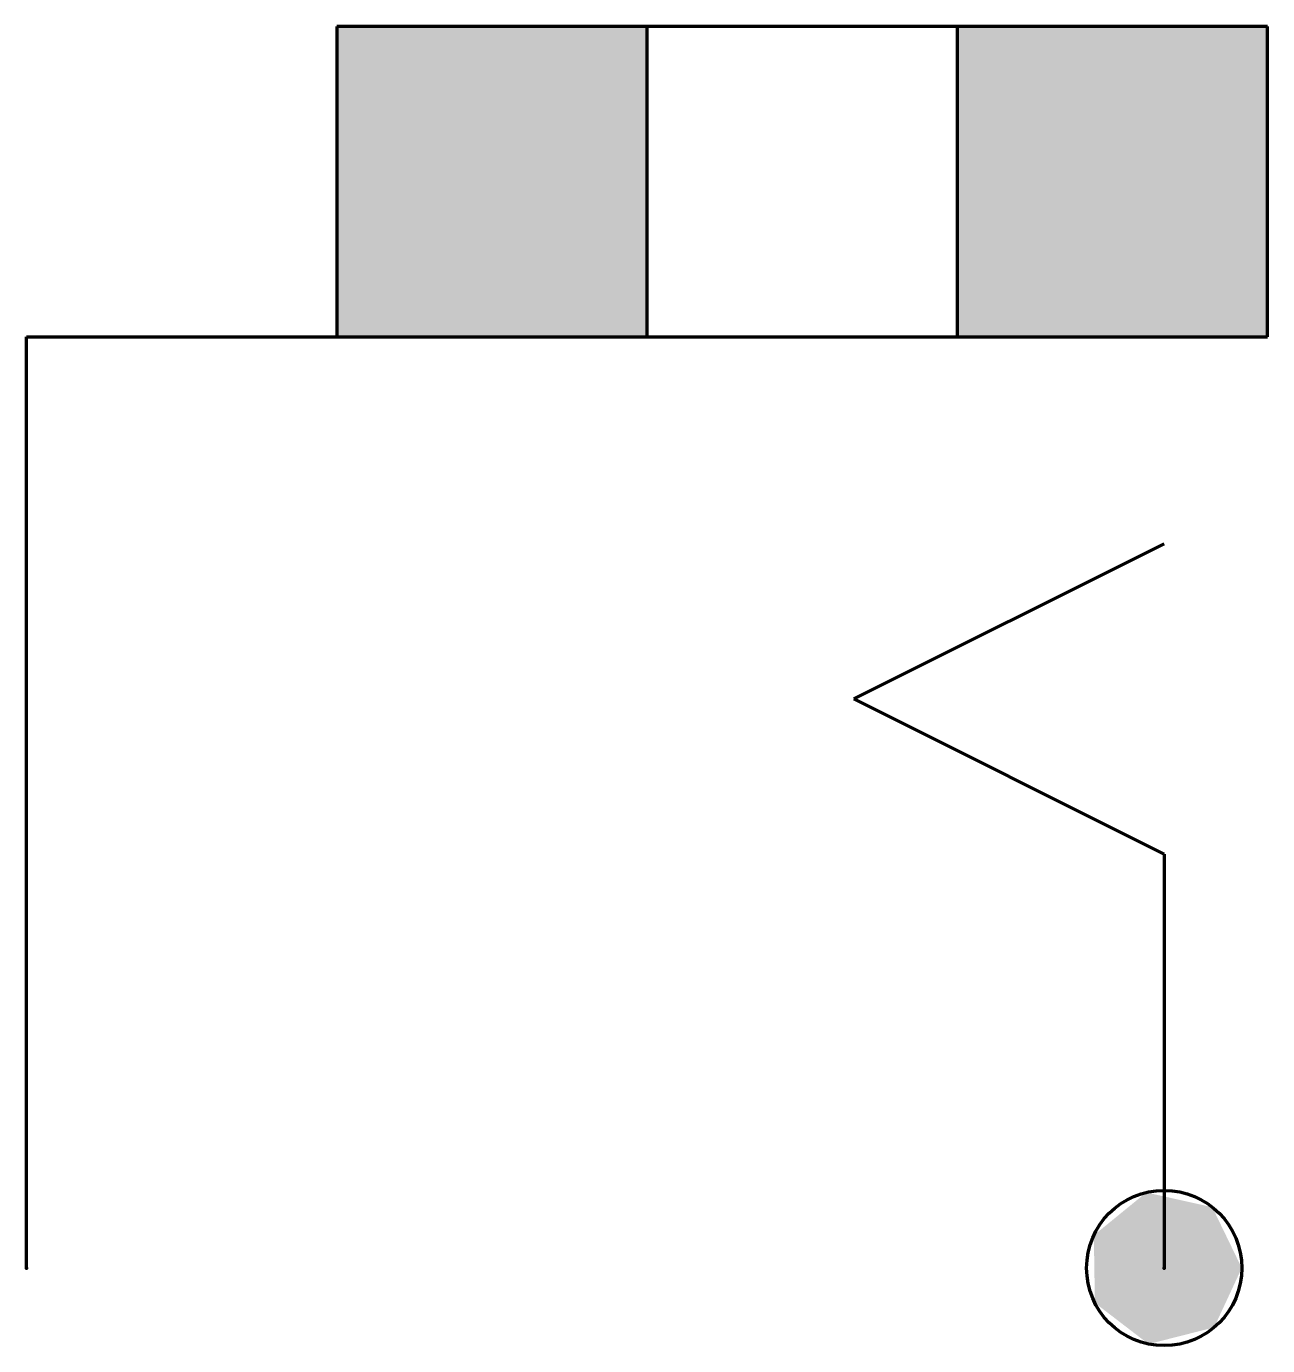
# Model space of a CAD drawing. Header units: millimetres. Extents: x 0 to 12, y -0.8 to 12.
import ezdxf

# ---------------------------------------------------------------- set-up
doc = ezdxf.new("R2010")
doc.units = ezdxf.units.MM
doc.layers.get('0').update_dxf_attribs({"linetype": 'CONTINUOUS', "lineweight": 0})

msp = doc.modelspace()

# ---------------------------------------------------------------- hatches: boundary and pattern name
at = {"linetype": 'CONTINUOUS', "lineweight": 70}
for points in [[(6, 9), (6, 12), (3, 12), (3, 9)], [(12, 9), (12, 12), (9, 12), (9, 9)], [(11.75, 0), (11.465, 0.588), (10.827, 0.73), (10.32, 0.316), (10.33, -0.337), (10.849, -0.735), (11.483, -0.574)]]:
    msp.add_hatch(color=7, dxfattribs=at).paths.add_polyline_path(points)

# ---------------------------------------------------------------- linework, layer by layer
at = {"color": 7, "linetype": 'CONTINUOUS', "lineweight": 70}
for p, q in [((12, 12), (3, 12)), ((3, 12), (3, 9)), ((6, 9), (6, 12)), ((9, 12), (9, 9)), ((12, 9), (12, 12)), ((0, 0), (0, 9)), ((0, 9), (12, 9)), ((11, 7), (8, 5.5)), ((8, 5.5), (11, 4)), ((11, 4), (11, 0))]:
    msp.add_line(p, q, dxfattribs=at)
msp.add_circle((11, 0), 0.75, dxfattribs=at)
for p in [(0, 0), (11, 0)]:
    msp.add_point(p, dxfattribs=at)

doc.saveas('drawing.dxf')
